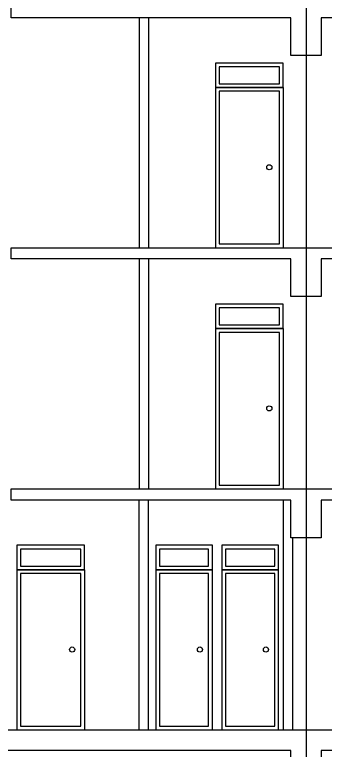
# Model space of a CAD drawing. Header units: millimetres. Extents: x 173236 to 801264, y -94969 to 615039.
# Drawn here: x 492731 to 496845, y -20744 to -10982 of the extents above; entities that cross this region are included whole.
import ezdxf

# ---------------------------------------------------------------- set-up
doc = ezdxf.new("R2010")
doc.units = ezdxf.units.MM
doc.header["$MEASUREMENT"] = 0
for name, color, linetype in [('VOX-A-ANNO-GRID-LINE', 254, 'Continuous'), ('VOX-A-COLUMN-SECT', 210, 'Continuous'), ('VOX-A-DOOR-ELEV', 83, 'Continuous')]:
    doc.layers.add(name, color=color, linetype=linetype)
doc.layers.add('VOX-A-WALL-SECT', color=1, linetype='Continuous', lineweight=30)

msp = doc.modelspace()

# ---------------------------------------------------------------- linework, layer by layer
at = {"layer": 'VOX-A-ANNO-GRID-LINE'}
msp.add_line((496590.4, 1658.1), (496590.4, -25804.5), dxfattribs=at)
at = {"layer": 'VOX-A-COLUMN-SECT'}
for points in [[(492684.9, -11023.8), (492684.9, -10873.8), (503257.8, -10873.8), (503257.8, -11023.8), (502841.6, -11023.8), (502841.5, -11523.8), (502441.5, -11523.8), (502441.6, -11023.8), (496790.5, -11023.8), (496790.4, -11523.8), (496390.4, -11523.8), (496390.5, -11023.8)], [(492684.9, -14223.8), (492684.9, -14073.8), (503257.8, -14073.8), (503257.8, -14223.8), (502841.6, -14223.8), (502841.5, -14723.8), (502441.5, -14723.8), (502441.6, -14223.8), (496790.5, -14223.8), (496790.4, -14723.8), (496390.4, -14723.8), (496390.5, -14223.8)], [(492684.9, -17423.8), (492684.9, -17273.8), (503257.8, -17273.8), (503257.8, -17423.8), (502841.6, -17423.8), (502841.5, -17923.8), (502441.5, -17923.8), (502441.6, -17423.8), (496790.5, -17423.8), (496790.4, -17923.8), (496390.4, -17923.8), (496390.5, -17423.8)], [(502841.5, -20745.8), (502841.5, -21025.2), (502441.5, -21025.2), (502441.5, -20745.8), (496790.5, -20745.8), (496790.5, -21025.2), (496390.5, -21025.2), (496390.5, -20745.8), (489254.8, -20745.8), (489254.8, -21025.2), (488854.8, -21025.2), (488854.8, -20473.8), (503833.3, -20473.8), (506701.6, -20473.8), (506701.6, -20745.8)]]:
    msp.add_lwpolyline(points, close=True, dxfattribs=at)
at = {"layer": 'VOX-A-DOOR-ELEV'}
for points in [[(495390.6, -11948.4), (496288.7, -11948.4), (496288.7, -11623.8), (495390.6, -11623.8)], [(495440.6, -11898.4), (496238.7, -11898.4), (496238.7, -11673.8), (495440.6, -11673.8)], [(496240.5, -14023.8), (496240.5, -11998.4), (495440.6, -11998.4), (495440.6, -14023.8)], [(495390.6, -15148.4), (496288.7, -15148.4), (496288.7, -14823.8), (495390.6, -14823.8)], [(495440.6, -15098.4), (496238.7, -15098.4), (496238.7, -14873.8), (495440.6, -14873.8)], [(496240.5, -17223.8), (496240.5, -15198.4), (495440.6, -15198.4), (495440.6, -17223.8)], [(492757.5, -18348.4), (493655.5, -18348.4), (493655.5, -18023.8), (492757.5, -18023.8)], [(494599.9, -18348.4), (495349.9, -18348.4), (495349.9, -18023.8), (494599.9, -18023.8)], [(495474.9, -18348.4), (496224.9, -18348.4), (496224.9, -18023.8), (495474.9, -18023.8)], [(492807.5, -18298.4), (493605.5, -18298.4), (493605.5, -18073.8), (492807.5, -18073.8)], [(494649.9, -18298.4), (495299.9, -18298.4), (495299.9, -18073.8), (494649.9, -18073.8)], [(495524.9, -18298.4), (496174.9, -18298.4), (496174.9, -18073.8), (495524.9, -18073.8)], [(493607.4, -20423.8), (493607.4, -18398.4), (492807.4, -18398.4), (492807.4, -20423.8)], [(495299.9, -20423.8), (495299.9, -18398.4), (494649.9, -18398.4), (494649.9, -20423.8)], [(496174.9, -20423.8), (496174.9, -18398.4), (495524.9, -18398.4), (495524.9, -20423.8)]]:
    msp.add_lwpolyline(points, close=True, dxfattribs=at)
for points in [[(496290.5, -14073.8), (496290.5, -11948.4), (495390.6, -11948.4), (495390.6, -14073.8)], [(496290.5, -17273.8), (496290.5, -15148.4), (495390.6, -15148.4), (495390.6, -17273.8)], [(493657.4, -20473.8), (493657.4, -18348.4), (492757.4, -18348.4), (492757.4, -20473.8)], [(495349.9, -20473.8), (495349.9, -18348.4), (494599.9, -18348.4), (494599.9, -20473.8)], [(496224.9, -20473.8), (496224.9, -18348.4), (495474.9, -18348.4), (495474.9, -20473.8)]]:
    msp.add_lwpolyline(points, dxfattribs=at)
for centre in [(496103.6, -13007), (496103.6, -16207), (493491.8, -19407), (495184.3, -19407), (496059.3, -19407)]:
    msp.add_circle(centre, 34.1, dxfattribs=at)
at = {"layer": 'VOX-A-WALL-SECT'}
for p, q in [((494379.9, -11023.8), (494379.9, -14073.8)), ((494504.9, -11023.8), (494504.9, -14073.8)), ((494379.9, -14223.8), (494379.9, -17273.8)), ((494504.9, -14223.8), (494504.9, -17273.8)), ((494379.9, -20473.8), (494379.9, -17423.8)), ((494504.9, -20473.8), (494504.9, -17423.8)), ((496290.5, -20473.8), (496290.5, -17423.8)), ((496415.5, -20473.8), (496415.5, -17923.8))]:
    msp.add_line(p, q, dxfattribs=at)

doc.saveas('drawing.dxf')
